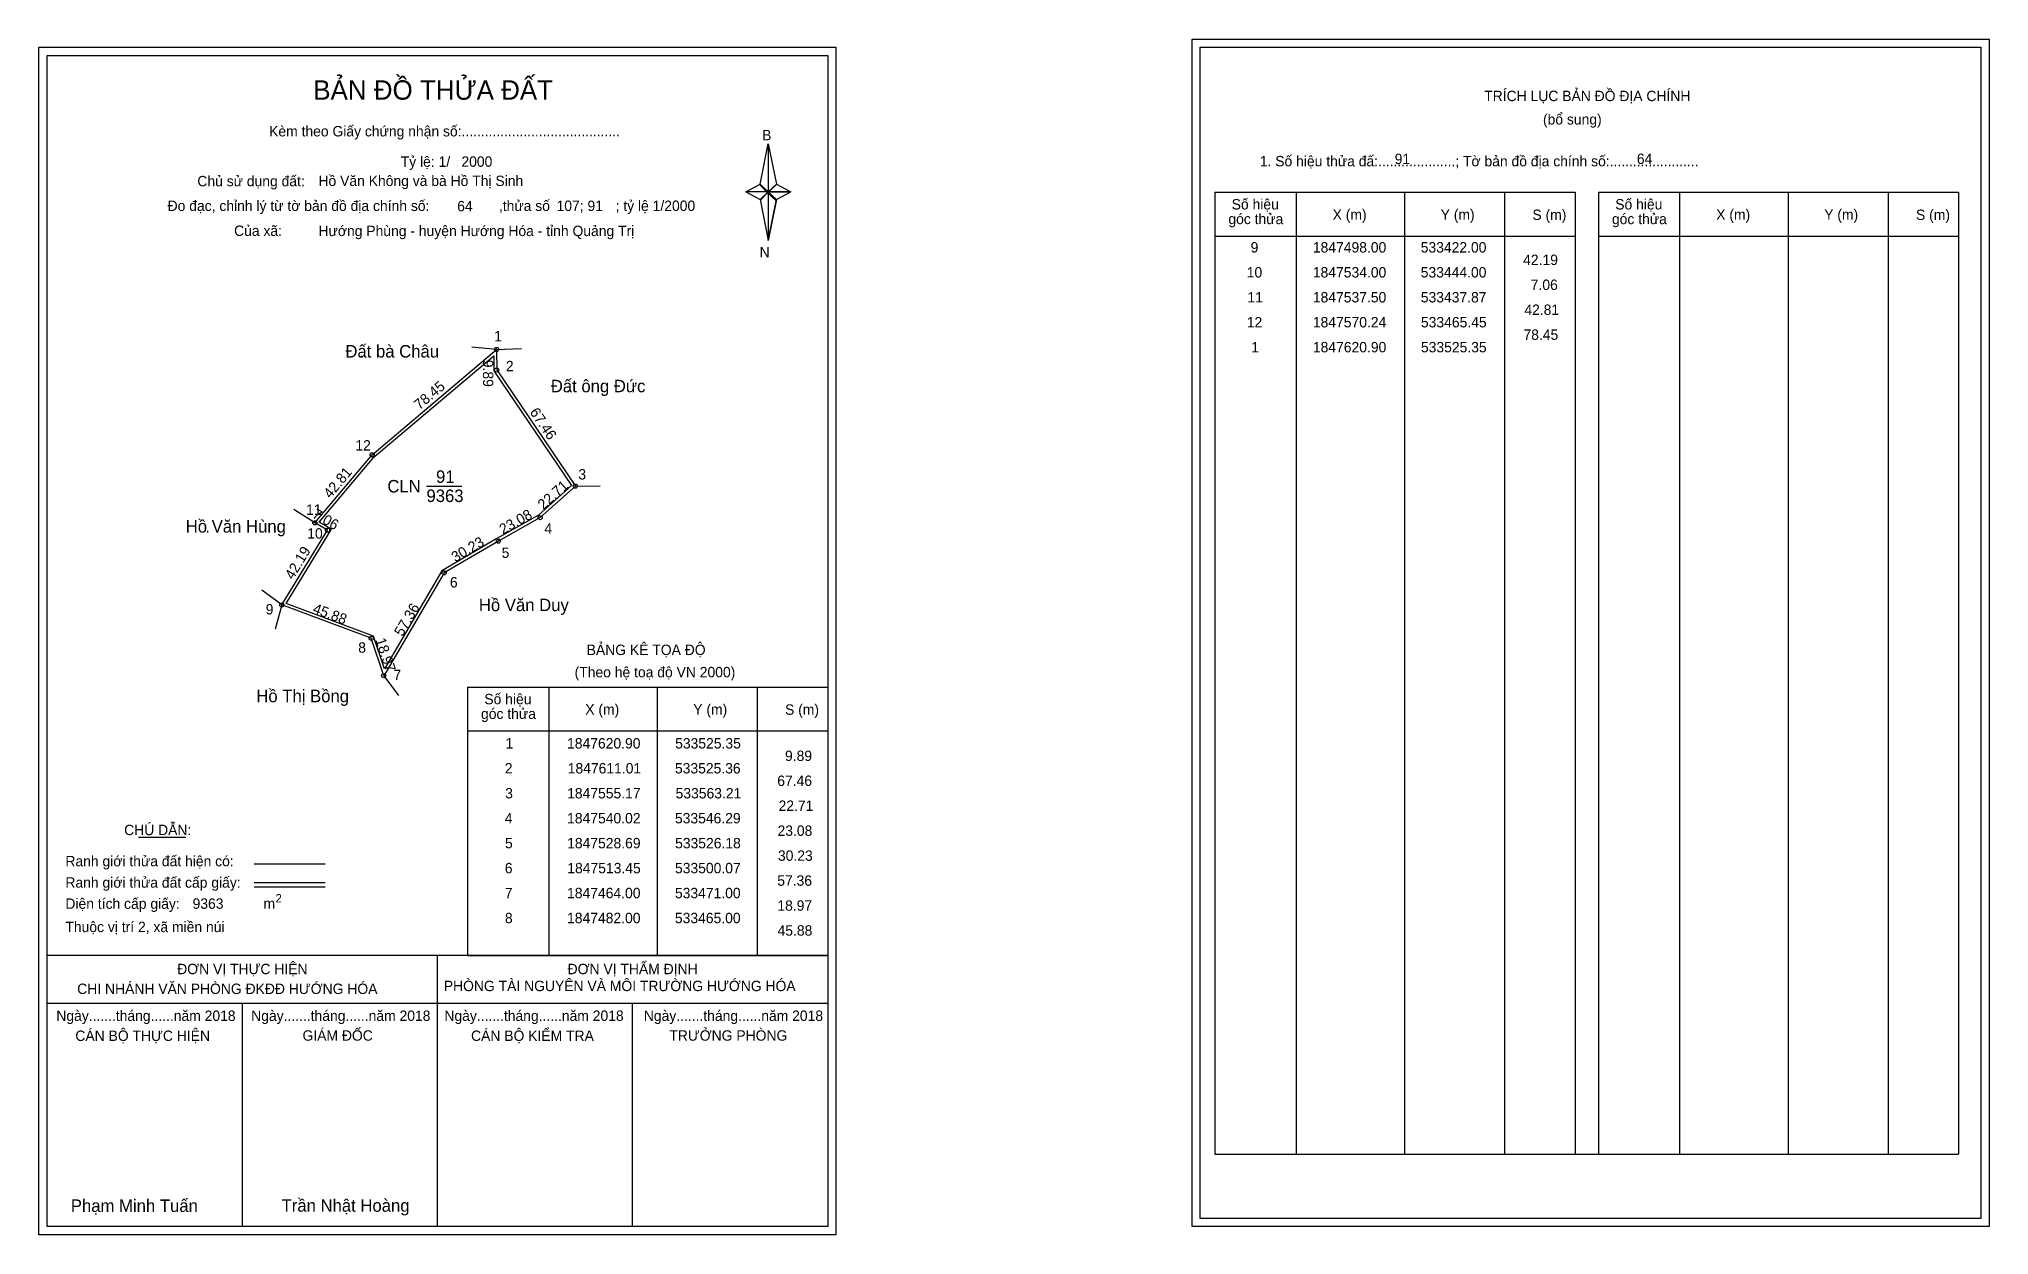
# Model space of a CAD drawing. Extents: x 533305 to 534243, y 1847195 to 1847770.
import ezdxf

# ---------------------------------------------------------------- set-up
doc = ezdxf.new("R2010")
doc.units = 0
for name, color, linetype in [('Level 1', 7, 'Continuous'), ('Level 10', 7, 'Continuous'), ('Level 11', 7, 'Continuous'), ('Level 13', 7, 'Continuous'), ('Level 27', 7, 'Continuous'), ('Level 3', 7, 'Continuous'), ('Level 36', 7, 'Continuous'), ('Level 49', 7, 'Continuous'), ('Level 53', 7, 'Continuous'), ('Level 55', 7, 'Continuous'), ('Level 6', 7, 'Continuous'), ('Level 60', 7, 'Continuous'), ('Level 63', 7, 'Continuous'), ('Level 9', 7, 'Continuous')]:
    doc.layers.add(name, color=color, linetype=linetype)

msp = doc.modelspace()

# ---------------------------------------------------------------- linework, layer by layer
at = {"layer": 'Level 1'}
for p, q in [((533863.84, 1847766.18), (533863.84, 1847766.18)), ((533309.2, 1847762.18), (533309.2, 1847762.18)), ((533652.04, 1847700.41), (533655.98, 1847719.69)), ((533655.98, 1847719.69), (533655.98, 1847696.64)), ((533655.98, 1847719.69), (533659.91, 1847700.41)), ((533645.15, 1847696.64), (533652.04, 1847700.41)), ((533652.04, 1847700.41), (533655.98, 1847696.64)), ((533655.68, 1847696.21), (533652.04, 1847699.97)), ((533659.62, 1847699.97), (533655.68, 1847696.21)), ((533655.68, 1847696.21), (533659.62, 1847699.97)), ((533659.91, 1847700.41), (533655.98, 1847696.64)), ((533655.98, 1847696.64), (533652.04, 1847692.96)), ((533655.68, 1847696.21), (533652.04, 1847692.52)), ((533652.04, 1847692.52), (533655.68, 1847696.21)), ((533652.04, 1847692.96), (533655.98, 1847673.24)), ((533659.62, 1847692.52), (533655.68, 1847696.21)), ((533655.98, 1847696.64), (533655.98, 1847673.24)), ((533655.98, 1847696.64), (533666.8, 1847696.64)), ((533655.98, 1847696.64), (533659.91, 1847692.96)), ((533659.91, 1847692.96), (533655.98, 1847673.24)), ((533659.91, 1847692.96), (533666.8, 1847696.64)), ((533870.91, 1847696.47), (534044.11, 1847696.47)), ((533910.09, 1847233.94), (533910.09, 1847696.47)), ((533962.23, 1847233.94), (533962.23, 1847696.47)), ((534010.18, 1847696.47), (534010.18, 1847233.94)), ((534044.11, 1847696.47), (534044.11, 1847233.94)), ((534055.42, 1847696.47), (534228.63, 1847696.47)), ((534094.6, 1847233.94), (534094.6, 1847696.47)), ((534146.75, 1847233.94), (534146.75, 1847696.47)), ((534194.69, 1847696.47), (534194.69, 1847233.94)), ((534228.63, 1847696.47), (534228.63, 1847233.94)), ((533870.91, 1847675.41), (534044.11, 1847675.41)), ((534055.42, 1847675.41), (534228.63, 1847675.41)), ((533511.39, 1847458.52), (533684.59, 1847458.52)), ((533550.57, 1847329.47), (533550.57, 1847458.52)), ((533602.71, 1847329.47), (533602.71, 1847458.52)), ((533650.65, 1847458.52), (533650.65, 1847329.47)), ((533511.39, 1847437.47), (533684.59, 1847437.47)), ((533353.03, 1847386.31), (533375.84, 1847386.31)), ((533408.76, 1847373.5), (533442.79, 1847373.5)), ((533408.76, 1847364.6), (533442.79, 1847364.6)), ((533408.76, 1847362.41), (533442.79, 1847362.41)), ((533522.85, 1847329.47), (533309.19, 1847329.47)), ((533684.59, 1847329.47), (533474.91, 1847329.47)), ((533496.89, 1847199.03), (533496.89, 1847329.47)), ((533511.39, 1847329.47), (533684.59, 1847329.47)), ((533684.59, 1847306.37), (533309.19, 1847306.37)), ((533403.04, 1847199.03), (533403.04, 1847306.37)), ((533590.74, 1847199.03), (533590.74, 1847306.37)), ((533870.91, 1847233.94), (534228.63, 1847233.94)), ((534239.24, 1847203.03), (534239.24, 1847203.03)), ((533684.59, 1847199.03), (533684.59, 1847199.03))]:
    msp.add_line(p, q, dxfattribs=at)
for points in [[(533652.04, 1847700.41), (533655.98, 1847719.69), (533655.98, 1847696.64)], [(533655.98, 1847696.64), (533659.91, 1847700.41), (533666.8, 1847696.64)], [(533645.15, 1847696.64), (533652.04, 1847692.96), (533655.98, 1847696.64)], [(533655.98, 1847696.64), (533655.98, 1847673.24), (533659.91, 1847692.96)]]:
    msp.add_lwpolyline(points, close=True, dxfattribs=at)
at = {"layer": 'Level 10'}
msp.add_line((533525.36, 1847611.01), (533563.21, 1847555.17), dxfattribs=at)
for points in [[(533525.36, 1847611.01), (533563.21, 1847555.17), (533546.29, 1847540.02), (533526.18, 1847528.69), (533500.07, 1847513.45), (533471, 1847464), (533465, 1847482), (533422, 1847498), (533444, 1847534), (533437.87, 1847537.5), (533465.45, 1847570.24), (533525.35, 1847620.9)], [(533523.96, 1847610.58), (533561.36, 1847555.4), (533545.47, 1847541.16), (533525.48, 1847529.9), (533499.05, 1847514.47), (533471.35, 1847467.36), (533466.12, 1847483.08), (533424.08, 1847498.72), (533445.95, 1847534.5), (533440.02, 1847537.88), (533466.44, 1847569.25), (533523.95, 1847617.88)]]:
    msp.add_lwpolyline(points, close=True, dxfattribs=at)
at = {"layer": 'Level 11'}
for centre in [(533525.35, 1847620.9), (533525.36, 1847611.01), (533525.36, 1847611.01), (533465.45, 1847570.24), (533563.21, 1847555.17), (533437.87, 1847537.5), (533546.29, 1847540.02), (533444, 1847534), (533526.18, 1847528.69), (533500.07, 1847513.45), (533422, 1847498), (533465, 1847482), (533471, 1847464)]:
    msp.add_circle(centre, 1, dxfattribs=at)
at = {"layer": 'Level 27'}
for p, q in [((533525.35, 1847620.9), (533513.41, 1847622.06)), ((533525.35, 1847620.9), (533537.34, 1847621.39)), ((533563.21, 1847555.17), (533575.21, 1847555.27)), ((533437.87, 1847537.5), (533427.74, 1847543.94)), ((533422, 1847498), (533412.4, 1847505.19)), ((533422, 1847498), (533418.84, 1847486.42)), ((533471, 1847464), (533478.19, 1847454.39))]:
    msp.add_line(p, q, dxfattribs=at)
at = {"layer": 'Level 3'}
for p, q in [((533870.91, 1847696.47), (533870.91, 1847233.94)), ((534055.42, 1847696.47), (534055.42, 1847233.94)), ((533511.39, 1847458.52), (533511.39, 1847329.47))]:
    msp.add_line(p, q, dxfattribs=at)
at = {"layer": 'Level 63'}
for points in [[(533305.19, 1847766.18), (533688.59, 1847766.18), (533688.59, 1847195.03), (533305.19, 1847195.03)], [(533859.85, 1847770.18), (534243.25, 1847770.18), (534243.25, 1847199.03), (533859.85, 1847199.03)], [(533863.85, 1847766.18), (534239.25, 1847766.18), (534239.25, 1847203.03), (533863.85, 1847203.03)], [(533309.19, 1847762.18), (533684.59, 1847762.18), (533684.59, 1847199.03), (533309.19, 1847199.03)]]:
    msp.add_lwpolyline(points, close=True, dxfattribs=at)
at = {"layer": 'Level 9'}
msp.add_line((533491.57, 1847555.11), (533508.59, 1847555.11), dxfattribs=at)

# ---------------------------------------------------------------- texts
at = {"layer": 'Level 1'}
for s, height, p in [('BẢN ĐỒ THỬA ĐẤT', 9.3313, (533437.13, 1847740.99)), ('TRÍCH LỤC BẢN ĐỒ ĐỊA CHÍNH', 5, (534000.43, 1847740.3)), ('(bổ sung)', 5, (534028.68, 1847729.06)), ('Kèm theo Giấy chứng nhận số:.........................................', 5, (533415.89, 1847723.33)), ('B', 5, (533653.06, 1847721.45)), ('1. Số hiệu thửa đấ:....................; Tờ bản đồ địa chính số:.......................', 5, (533892.46, 1847708.94)), ('Chủ sử dụng đất:', 5, (533381.37, 1847699.34)), ('Đo đạc, chỉnh lý từ tờ bản đồ địa chính số:                  ,thửa số                 ; tỷ lệ 1/2000', 5, (533367.06, 1847687.48)), ('Số hiệu', 5, (533878.94, 1847688.2)), ('X (m)', 5, (533927.5, 1847683.25)), ('Y (m)', 5, (533979.46, 1847683.25)), ('S (m)', 5, (534023.61, 1847683.15)), ('Số hiệu', 5, (534063.46, 1847688.2)), ('X (m)', 5, (534112.02, 1847683.25)), ('Y (m)', 5, (534163.97, 1847683.25)), ('S (m)', 5, (534208.13, 1847683.15)), ('Của xã:', 5, (533399.05, 1847675.48)), ('góc thửa', 5, (533877.35, 1847681.14)), ('góc thửa', 5, (534061.87, 1847681.14)), ('N', 5, (533651.86, 1847665.11)), ('BẢNG KÊ TỌA ĐỘ', 5, (533568.65, 1847473.93)), ('(Theo hệ toạ độ VN 2000)', 5, (533562.85, 1847463.21)), ('Số hiệu', 5, (533519.42, 1847450.26)), ('góc thửa', 5, (533517.83, 1847443.2)), ('X (m)', 5, (533567.98, 1847445.31)), ('Y (m)', 5, (533619.93, 1847445.31)), ('S (m)', 5, (533664.09, 1847445.21)), ('CHÚ DẪN:', 5, (533346.15, 1847387.32)), ('Ranh giới thửa đất hiện có:', 5, (533317.89, 1847372.32)), ('Ranh giới thửa đất cấp giấy:', 5, (533317.89, 1847362.04)), ('Diện tích cấp giấy:', 5, (533317.89, 1847351.88)), ('m', 5, (533413.2, 1847351.92)), ('2', 4, (533419, 1847354.94)), ('Thuộc vị trí 2, xã miền núi', 5, (533317.89, 1847340.68)), ('ĐƠN VỊ THỰC HIỆN', 5, (533371.66, 1847320.44)), ('ĐƠN VỊ THẨM ĐỊNH', 5, (533559.47, 1847320.44)), ('CHI NHÁNH VĂN PHÒNG ĐKĐĐ HƯỚNG HÓA', 5, (533323.58, 1847310.92)), ('PHÒNG TÀI NGUYÊN VÀ MÔI TRƯỜNG HƯỚNG HÓA', 5, (533499.92, 1847312.3)), ('Ngày.......tháng......năm 2018', 5, (533313.53, 1847297.97)), ('Ngày.......tháng......năm 2018', 5, (533407.27, 1847297.97)), ('Ngày.......tháng......năm 2018', 5, (533500.22, 1847297.97)), ('Ngày.......tháng......năm 2018', 5, (533596.14, 1847297.97)), ('CÁN BỘ THỰC HIỆN', 5, (533322.69, 1847288.34)), ('GIÁM ĐỐC', 5, (533431.96, 1847288.46)), ('CÁN BỘ KIỂM TRA', 5, (533513.04, 1847288.34)), ('TRƯỞNG PHÒNG', 5, (533608.42, 1847288.46)), ('Phạm Minh Tuấn', 6, (533320.51, 1847206.11)), ('Trần Nhật Hoàng', 6, (533421.9, 1847206.21))]:
    msp.add_text(s, height=height, dxfattribs=at).set_placement(p)
at = {"layer": 'Level 11'}
msp.add_text('Tỷ lệ: 1/', height=5, dxfattribs=at).set_placement((533479.21, 1847708.7))
at = {"layer": 'Level 13'}
for s, p in [('CLN', (533472.78, 1847552.11)), ('91', (533496.19, 1847556.71)), ('9363', (533491.58, 1847547.51))]:
    msp.add_text(s, height=6, dxfattribs=at).set_placement(p)
at = {"layer": 'Level 36'}
for p in [(533459.36, 1847617), (533558.71, 1847600.29), (533385.2, 1847532.82)]:
    msp.add_text('.', height=6, dxfattribs=at).set_placement(p)
at = {"layer": 'Level 49'}
for s, rotation, p in [('9.89', 270.05793, (533518.75, 1847615.9)), ('78.45', 40.22263, (533488.21, 1847591.58)), ('67.46', 304.13058, (533541.03, 1847590.75)), ('42.81', 49.88939, (533445.37, 1847548.89)), ('22.71', 41.84095, (533547.83, 1847543.55)), ('7.06', 330.27525, (533436.24, 1847540.27)), ('23.08', 29.39697, (533528.39, 1847531.77)), ('30.23', 30.27144, (533505.41, 1847518.42)), ('42.19', 58.57043, (533427.38, 1847509.88)), ('45.88', 339.59012, (533436.47, 1847494.32)), ('57.36', 59.55015, (533480.02, 1847482.49)), ('18.97', 288.43495, (533466.94, 1847481.23))]:
    msp.add_text(s, height=5, rotation=rotation, dxfattribs=at).set_placement(p)
at = {"layer": 'Level 53'}
for s, p in [('9', (533888.06, 1847667.49)), ('1847498.00', (533917.99, 1847667.49)), ('533422.00', (533969.88, 1847667.49)), ('10', (533886.19, 1847655.49)), ('1847534.00', (533917.99, 1847655.49)), ('533444.00', (533969.88, 1847655.49)), ('42.19', (534019.14, 1847661.49)), ('7.06', (534022.8, 1847649.49)), ('11', (533886.51, 1847643.49)), ('1847537.50', (533917.99, 1847643.49)), ('533437.87', (533969.91, 1847643.49)), ('42.81', (534019.73, 1847637.49)), ('12', (533886.21, 1847631.49)), ('1847570.24', (533917.99, 1847631.49)), ('533465.45', (533969.99, 1847631.49)), ('1', (533888.35, 1847619.49)), ('1847620.90', (533917.99, 1847619.49)), ('533525.35', (533969.99, 1847619.49)), ('78.45', (534019.31, 1847625.49)), ('1', (533529.58, 1847428.97)), ('1847620.90', (533559.22, 1847428.97)), ('533525.35', (533611.22, 1847428.97)), ('9.89', (533664.06, 1847422.97)), ('2', (533529.28, 1847416.97)), ('1847611.01', (533559.54, 1847416.97)), ('533525.36', (533611.12, 1847416.97)), ('67.46', (533660.34, 1847410.97)), ('3', (533529.44, 1847404.97)), ('1847555.17', (533559.25, 1847404.97)), ('533563.21', (533611.43, 1847404.97)), ('4', (533529.26, 1847392.97)), ('1847540.02', (533559.24, 1847392.97)), ('533546.29', (533611.13, 1847392.97)), ('22.71', (533660.96, 1847398.97)), ('23.08', (533660.48, 1847386.97)), ('5', (533529.37, 1847380.97)), ('1847528.69', (533559.25, 1847380.97)), ('533526.18', (533611.19, 1847380.97)), ('30.23', (533660.67, 1847374.97)), ('6', (533529.27, 1847368.97)), ('1847513.45', (533559.33, 1847368.97)), ('533500.07', (533611.14, 1847368.97)), ('7', (533529.29, 1847356.97)), ('1847464.00', (533559.22, 1847356.97)), ('533471.00', (533611.11, 1847356.97)), ('57.36', (533660.34, 1847362.97)), ('18.97', (533660.39, 1847350.97)), ('8', (533529.34, 1847344.97)), ('1847482.00', (533559.22, 1847344.97)), ('533465.00', (533611.11, 1847344.97)), ('45.88', (533660.48, 1847338.97))]:
    msp.add_text(s, height=5, dxfattribs=at).set_placement(p)
at = {"layer": 'Level 55'}
for s, height, p in [('1', 0.8, (533525.13, 1847620.9)), ('0', 0.22, (533525.27, 1847620.68)), ('0', 0.22, (533525.27, 1847620.68)), ('0', 0.22, (533525.27, 1847620.68)), ('2', 0.8, (533525.09, 1847611.01)), ('0', 0.22, (533525.28, 1847610.79)), ('12', 0.8, (533464.88, 1847570.24)), ('0', 0.22, (533465.37, 1847570.02)), ('0', 0.22, (533465.37, 1847570.02)), ('3', 0.8, (533562.96, 1847555.17)), ('109', 0.22, (533562.97, 1847554.95)), ('0', 0.22, (533563.13, 1847554.95)), ('11', 0.8, (533437.35, 1847537.5)), ('4', 0.8, (533546.01, 1847540.02)), ('109', 0.22, (533546.05, 1847539.8)), ('0', 0.22, (533437.79, 1847537.28)), ('0', 0.22, (533437.79, 1847537.28)), ('0', 0.22, (533437.79, 1847537.28)), ('0', 0.22, (533437.79, 1847537.28)), ('10', 0.8, (533443.43, 1847534)), ('0', 0.22, (533443.92, 1847533.78)), ('0', 0.22, (533443.92, 1847533.78)), ('5', 0.8, (533525.92, 1847528.69)), ('109', 0.22, (533525.94, 1847528.47)), ('6', 0.8, (533499.8, 1847513.45)), ('109', 0.22, (533499.83, 1847513.23)), ('9', 0.8, (533421.73, 1847498)), ('126', 0.22, (533421.76, 1847497.78)), ('0', 0.22, (533421.92, 1847497.78)), ('0', 0.22, (533421.92, 1847497.78)), ('8', 0.8, (533464.74, 1847482)), ('126', 0.22, (533464.76, 1847481.78)), ('126', 0.22, (533470.76, 1847463.78)), ('7', 0.8, (533470.73, 1847464)), ('109', 0.22, (533470.76, 1847463.78))]:
    msp.add_text(s, height=height, dxfattribs=at).set_placement(p)
at = {"layer": 'Level 6'}
for s, p in [('2000', (533508.4, 1847708.74)), ('91', (533957.36, 1847710.02)), ('64', (534073.85, 1847710.06)), ('Hồ Văn Không và bà Hồ Thị Sinh', (533439.64, 1847699.48)), ('64', (533506.37, 1847687.3)), ('107; 91', (533554.16, 1847687.46)), ('Hướng Phùng - huyện Hướng Hóa - tỉnh Quảng Trị', (533439.67, 1847675.4)), ('9363', (533379.08, 1847351.89))]:
    msp.add_text(s, height=5, dxfattribs=at).set_placement(p)
at = {"layer": 'Level 60'}
for s, p in [('Đất bà Châu', (533452.59, 1847617)), ('Đất ông Đức', (533551.4, 1847600.29)), ('Hồ Văn Hùng', (533375.79, 1847532.82)), ('Hồ Văn Duy', (533516.8, 1847495.03)), ('Hồ Thị Bồng', (533409.73, 1847451.25))]:
    msp.add_text(s, height=6, dxfattribs=at).set_placement(p)
at = {"layer": 'Level 9'}
for s, p in [('1', (533524.13, 1847624.8)), ('2', (533529.78, 1847610.39)), ('12', (533457.38, 1847572.26)), ('3', (533564.65, 1847558.34)), ('11', (533433.66, 1847541.33)), ('10', (533434.24, 1847529.91)), ('4', (533548.3, 1847532.32)), ('5', (533527.76, 1847520.64)), ('6', (533502.88, 1847506.42)), ('9', (533414.26, 1847493.42)), ('8', (533458.76, 1847475.05)), ('7', (533475.71, 1847461.86))]:
    msp.add_text(s, height=5, dxfattribs=at).set_placement(p)

doc.saveas('drawing.dxf')
